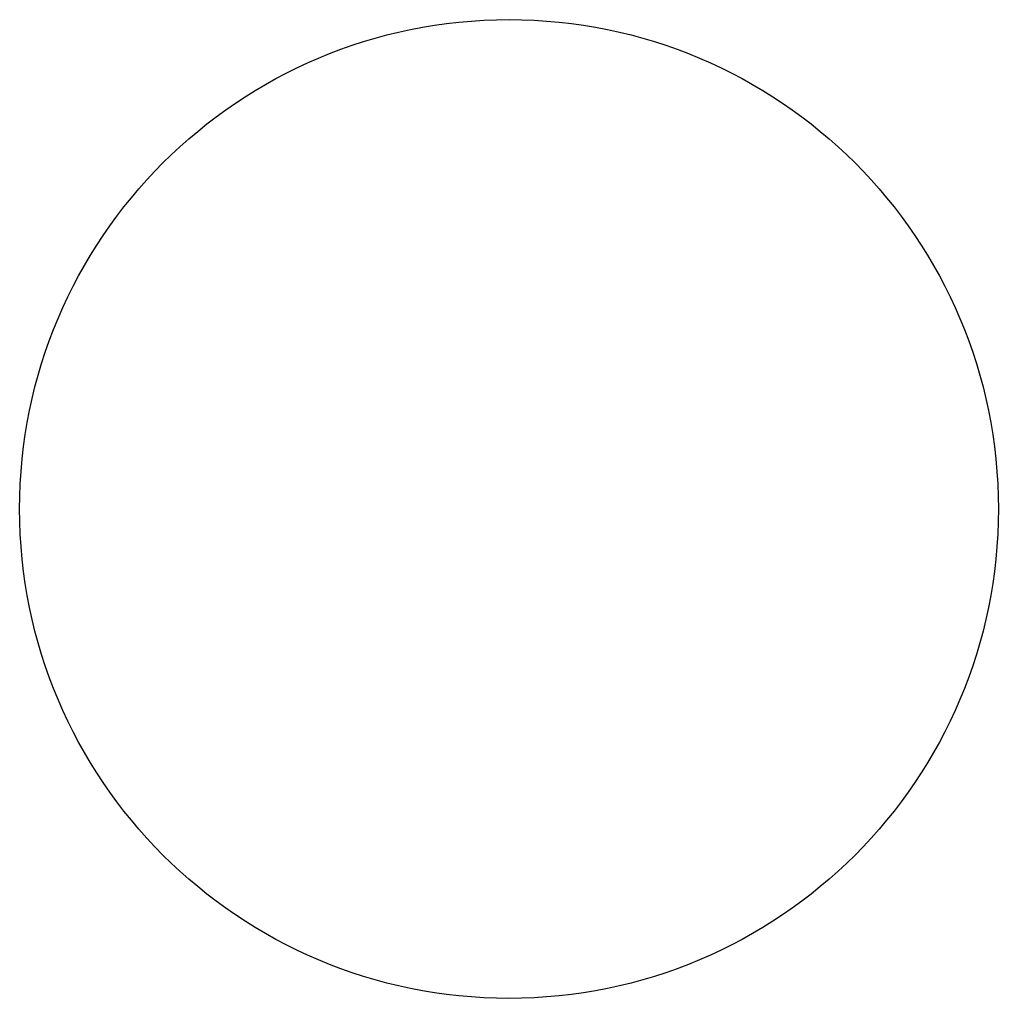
# Model space of a CAD drawing. Header units: millimetres. Extents: x 65 to 175, y 35 to 145.
import ezdxf

# ---------------------------------------------------------------- set-up
doc = ezdxf.new("R2010")
doc.units = ezdxf.units.MM

msp = doc.modelspace()

# ---------------------------------------------------------------- linework, layer by layer
msp.add_line((65, 90), (65, 90, 15))
msp.add_circle((120, 90), 55)

doc.saveas('drawing.dxf')
